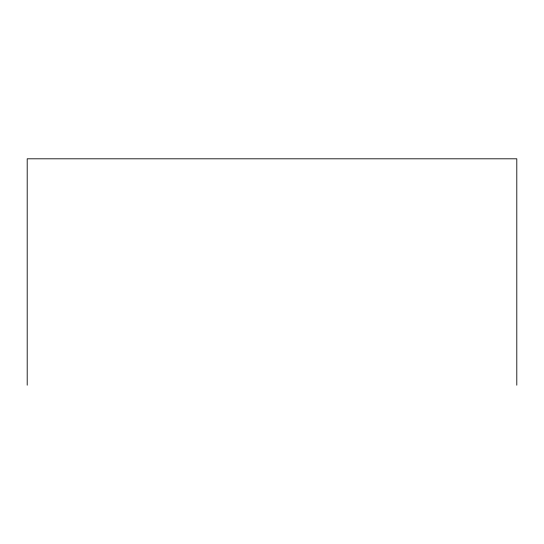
<?xml version="1.0" encoding="UTF-8"?>
<svg xmlns="http://www.w3.org/2000/svg" width="544" height="544" viewBox="0 0 544 544"><rect width="100%" height="100%" fill="white"/><g stroke="black" fill="none" stroke-linecap="round" stroke-linejoin="round"><path stroke-width="0.82" d="M516.8 385.193L516.8 158.807L27.2 158.807L27.2 385.193"/></g></svg>
